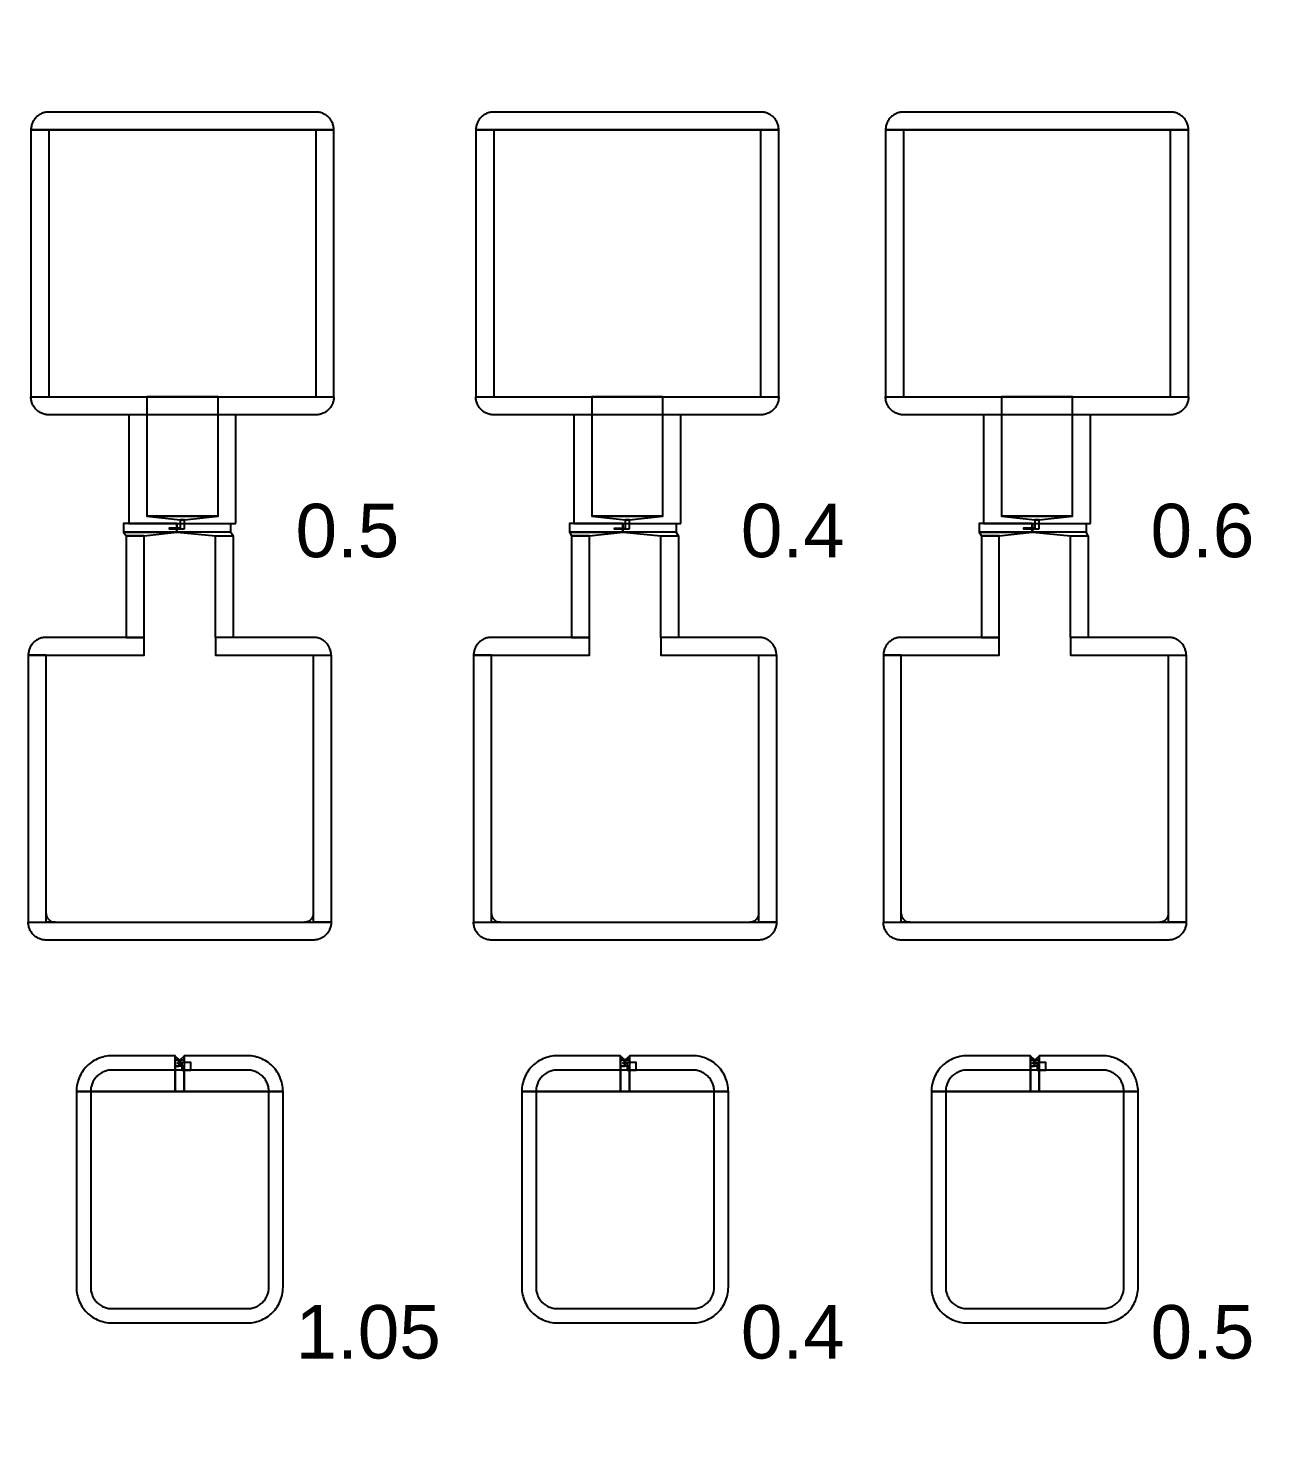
# Model space of a CAD drawing. Extents: x -50000 to 50000, y -50000 to 50000.
# Drawn here: x -40020 to -38607, y -18026 to -16446 of the extents above; entities that cross this region are included whole.
import ezdxf

# ---------------------------------------------------------------- set-up
doc = ezdxf.new("R2010")
doc.units = 0
doc.layers.get('0').update_dxf_attribs({"linetype": 'CONTINUOUS'})
for name, color, linetype in [('BASEMETAL', 4, 'CONTINUOUS'), ('FRAME', 8, 'CONTINUOUS'), ('MARKERS', 2, 'CONTINUOUS'), ('SECONDLAYER', 6, 'CONTINUOUS')]:
    doc.layers.add(name, color=color, linetype=linetype)
doc.styles.get("Standard").update_dxf_attribs({"font": 'arial.ttf'})

# ---------------------------------------------------------------- blocks, each defined once
blk = doc.blocks.new('CHIP_JARRAY')
for points in [[(3253, 4940), (3423, 4940), (3423, 4940), (3423, 4941), (3422.9, 4942.1), (3422.8, 4943.1), (3422.6, 4944.2), (3422.3, 4945.2), (3422, 4946.2), (3421.7, 4947.2), (3421.3, 4948.1), (3420.8, 4949.1), (3420.3, 4950), (3419.8, 4950.9), (3419.2, 4951.8), (3418.5, 4952.6), (3417.9, 4953.4), (3417.1, 4954.1), (3416.4, 4954.9), (3415.6, 4955.5), (3414.8, 4956.2), (3413.9, 4956.8), (3413, 4957.3), (3412.1, 4957.8), (3411.1, 4958.3), (3410.2, 4958.7), (3409.2, 4959), (3408.2, 4959.3), (3407.2, 4959.6), (3406.1, 4959.8), (3405.1, 4959.9), (3404, 4960), (3403, 4960), (3103, 4960), (3102, 4960), (3100.9, 4959.9), (3099.9, 4959.8), (3098.8, 4959.6), (3097.8, 4959.3), (3096.8, 4959), (3095.8, 4958.7), (3094.9, 4958.3), (3093.9, 4957.8), (3093, 4957.3), (3092.1, 4956.8), (3091.2, 4956.2), (3090.4, 4955.5), (3089.6, 4954.9), (3088.9, 4954.1), (3088.1, 4953.4), (3087.5, 4952.6), (3086.8, 4951.8), (3086.2, 4950.9), (3085.7, 4950), (3085.2, 4949.1), (3084.7, 4948.1), (3084.3, 4947.2), (3084, 4946.2), (3083.7, 4945.2), (3083.4, 4944.2), (3083.2, 4943.1), (3083.1, 4942.1), (3083, 4941), (3083, 4940), (3083, 4940)], [(3752.5, 4940), (3922.5, 4940), (3922.5, 4940), (3922.5, 4941), (3922.4, 4942.1), (3922.3, 4943.1), (3922.1, 4944.2), (3921.8, 4945.2), (3921.5, 4946.2), (3921.2, 4947.2), (3920.8, 4948.1), (3920.3, 4949.1), (3919.8, 4950), (3919.3, 4950.9), (3918.7, 4951.8), (3918, 4952.6), (3917.4, 4953.4), (3916.6, 4954.1), (3915.9, 4954.9), (3915.1, 4955.5), (3914.3, 4956.2), (3913.4, 4956.8), (3912.5, 4957.3), (3911.6, 4957.8), (3910.6, 4958.3), (3909.7, 4958.7), (3908.7, 4959), (3907.7, 4959.3), (3906.7, 4959.6), (3905.6, 4959.8), (3904.6, 4959.9), (3903.5, 4960), (3902.5, 4960), (3602.5, 4960), (3601.5, 4960), (3600.4, 4959.9), (3599.4, 4959.8), (3598.3, 4959.6), (3597.3, 4959.3), (3596.3, 4959), (3595.3, 4958.7), (3594.4, 4958.3), (3593.4, 4957.8), (3592.5, 4957.3), (3591.6, 4956.8), (3590.7, 4956.2), (3589.9, 4955.5), (3589.1, 4954.9), (3588.4, 4954.1), (3587.6, 4953.4), (3587, 4952.6), (3586.3, 4951.8), (3585.7, 4950.9), (3585.2, 4950), (3584.7, 4949.1), (3584.2, 4948.1), (3583.8, 4947.2), (3583.5, 4946.2), (3583.2, 4945.2), (3582.9, 4944.2), (3582.7, 4943.1), (3582.6, 4942.1), (3582.5, 4941), (3582.5, 4940), (3582.5, 4940)], [(4212.5, 4940), (4382.5, 4940), (4382.5, 4940), (4382.5, 4941), (4382.4, 4942.1), (4382.3, 4943.1), (4382.1, 4944.2), (4381.8, 4945.2), (4381.5, 4946.2), (4381.2, 4947.2), (4380.8, 4948.1), (4380.3, 4949.1), (4379.8, 4950), (4379.3, 4950.9), (4378.7, 4951.8), (4378, 4952.6), (4377.4, 4953.4), (4376.6, 4954.1), (4375.9, 4954.9), (4375.1, 4955.5), (4374.3, 4956.2), (4373.4, 4956.8), (4372.5, 4957.3), (4371.6, 4957.8), (4370.6, 4958.3), (4369.7, 4958.7), (4368.7, 4959), (4367.7, 4959.3), (4366.7, 4959.6), (4365.6, 4959.8), (4364.6, 4959.9), (4363.5, 4960), (4362.5, 4960), (4062.5, 4960), (4061.5, 4960), (4060.4, 4959.9), (4059.4, 4959.8), (4058.3, 4959.6), (4057.3, 4959.3), (4056.3, 4959), (4055.3, 4958.7), (4054.4, 4958.3), (4053.4, 4957.8), (4052.5, 4957.3), (4051.6, 4956.8), (4050.7, 4956.2), (4049.9, 4955.5), (4049.1, 4954.9), (4048.4, 4954.1), (4047.6, 4953.4), (4047, 4952.6), (4046.3, 4951.8), (4045.7, 4950.9), (4045.2, 4950), (4044.7, 4949.1), (4044.2, 4948.1), (4043.8, 4947.2), (4043.5, 4946.2), (4043.2, 4945.2), (4042.9, 4944.2), (4042.7, 4943.1), (4042.6, 4942.1), (4042.5, 4941), (4042.5, 4940), (4042.5, 4940)], [(3423, 4640), (3423, 4940), (3083, 4940), (3083, 4640)], [(3922.5, 4640), (3922.5, 4940), (3582.5, 4940), (3582.5, 4640)], [(4382.5, 4640), (4382.5, 4940), (4042.5, 4940), (4042.5, 4640)], [(3253, 4640), (3423, 4640), (3423, 4640), (3423, 4639), (3422.9, 4637.9), (3422.8, 4636.9), (3422.6, 4635.8), (3422.3, 4634.8), (3422, 4633.8), (3421.7, 4632.8), (3421.3, 4631.9), (3420.8, 4630.9), (3420.3, 4630), (3419.8, 4629.1), (3419.2, 4628.2), (3418.5, 4627.4), (3417.9, 4626.6), (3417.1, 4625.9), (3416.4, 4625.1), (3415.6, 4624.5), (3414.8, 4623.8), (3413.9, 4623.2), (3413, 4622.7), (3412.1, 4622.2), (3411.1, 4621.7), (3410.2, 4621.3), (3409.2, 4621), (3408.2, 4620.7), (3407.2, 4620.4), (3406.1, 4620.2), (3405.1, 4620.1), (3404, 4620), (3403, 4620), (3103, 4620), (3102, 4620), (3100.9, 4620.1), (3099.9, 4620.2), (3098.8, 4620.4), (3097.8, 4620.7), (3096.8, 4621), (3095.8, 4621.3), (3094.9, 4621.7), (3093.9, 4622.2), (3093, 4622.7), (3092.1, 4623.2), (3091.2, 4623.8), (3090.4, 4624.5), (3089.6, 4625.1), (3088.9, 4625.9), (3088.1, 4626.6), (3087.5, 4627.4), (3086.8, 4628.2), (3086.2, 4629.1), (3085.7, 4630), (3085.2, 4630.9), (3084.7, 4631.9), (3084.3, 4632.8), (3084, 4633.8), (3083.7, 4634.8), (3083.4, 4635.8), (3083.2, 4636.9), (3083.1, 4637.9), (3083, 4639), (3083, 4640), (3083, 4640)], [(3752.5, 4640), (3922.5, 4640), (3922.5, 4640), (3922.5, 4639), (3922.4, 4637.9), (3922.3, 4636.9), (3922.1, 4635.8), (3921.8, 4634.8), (3921.5, 4633.8), (3921.2, 4632.8), (3920.8, 4631.9), (3920.3, 4630.9), (3919.8, 4630), (3919.3, 4629.1), (3918.7, 4628.2), (3918, 4627.4), (3917.4, 4626.6), (3916.6, 4625.9), (3915.9, 4625.1), (3915.1, 4624.5), (3914.3, 4623.8), (3913.4, 4623.2), (3912.5, 4622.7), (3911.6, 4622.2), (3910.6, 4621.7), (3909.7, 4621.3), (3908.7, 4621), (3907.7, 4620.7), (3906.7, 4620.4), (3905.6, 4620.2), (3904.6, 4620.1), (3903.5, 4620), (3902.5, 4620), (3602.5, 4620), (3601.5, 4620), (3600.4, 4620.1), (3599.4, 4620.2), (3598.3, 4620.4), (3597.3, 4620.7), (3596.3, 4621), (3595.3, 4621.3), (3594.4, 4621.7), (3593.4, 4622.2), (3592.5, 4622.7), (3591.6, 4623.2), (3590.7, 4623.8), (3589.9, 4624.5), (3589.1, 4625.1), (3588.4, 4625.9), (3587.6, 4626.6), (3587, 4627.4), (3586.3, 4628.2), (3585.7, 4629.1), (3585.2, 4630), (3584.7, 4630.9), (3584.2, 4631.9), (3583.8, 4632.8), (3583.5, 4633.8), (3583.2, 4634.8), (3582.9, 4635.8), (3582.7, 4636.9), (3582.6, 4637.9), (3582.5, 4639), (3582.5, 4640), (3582.5, 4640)], [(4212.5, 4640), (4382.5, 4640), (4382.5, 4640), (4382.5, 4639), (4382.4, 4637.9), (4382.3, 4636.9), (4382.1, 4635.8), (4381.8, 4634.8), (4381.5, 4633.8), (4381.2, 4632.8), (4380.8, 4631.9), (4380.3, 4630.9), (4379.8, 4630), (4379.3, 4629.1), (4378.7, 4628.2), (4378, 4627.4), (4377.4, 4626.6), (4376.6, 4625.9), (4375.9, 4625.1), (4375.1, 4624.5), (4374.3, 4623.8), (4373.4, 4623.2), (4372.5, 4622.7), (4371.6, 4622.2), (4370.6, 4621.7), (4369.7, 4621.3), (4368.7, 4621), (4367.7, 4620.7), (4366.7, 4620.4), (4365.6, 4620.2), (4364.6, 4620.1), (4363.5, 4620), (4362.5, 4620), (4062.5, 4620), (4061.5, 4620), (4060.4, 4620.1), (4059.4, 4620.2), (4058.3, 4620.4), (4057.3, 4620.7), (4056.3, 4621), (4055.3, 4621.3), (4054.4, 4621.7), (4053.4, 4622.2), (4052.5, 4622.7), (4051.6, 4623.2), (4050.7, 4623.8), (4049.9, 4624.5), (4049.1, 4625.1), (4048.4, 4625.9), (4047.6, 4626.6), (4047, 4627.4), (4046.3, 4628.2), (4045.7, 4629.1), (4045.2, 4630), (4044.7, 4630.9), (4044.2, 4631.9), (4043.8, 4632.8), (4043.5, 4633.8), (4043.2, 4634.8), (4042.9, 4635.8), (4042.7, 4636.9), (4042.6, 4637.9), (4042.5, 4639), (4042.5, 4640), (4042.5, 4640)], [(3313, 4498), (3313, 4620), (3193, 4620), (3193, 4498)], [(3812.5, 4498), (3812.5, 4620), (3692.5, 4620), (3692.5, 4498)], [(4272.5, 4498), (4272.5, 4620), (4152.5, 4620), (4152.5, 4498)], [(3246.8, 4488), (3246.8, 4498), (3187, 4498), (3187, 4488)], [(3210, 4484), (3246.8, 4488), (3187, 4488), (3190, 4484)], [(3247.2, 4488), (3247.2, 4498), (3307, 4498), (3307, 4488)], [(3310, 4484), (3307, 4488), (3247.2, 4488), (3290, 4484)], [(3747.3, 4488), (3747.3, 4498), (3687.5, 4498), (3687.5, 4488)], [(3710, 4484), (3747.3, 4488), (3687.5, 4488), (3690, 4484)], [(3747.7, 4488), (3747.7, 4498), (3807.5, 4498), (3807.5, 4488)], [(3810, 4484), (3807.5, 4488), (3747.7, 4488), (3790, 4484)], [(4207.2, 4488), (4207.2, 4498), (4147.5, 4498), (4147.5, 4488)], [(4170, 4484), (4207.2, 4488), (4147.5, 4488), (4150, 4484)], [(4207.8, 4488), (4207.8, 4498), (4267.5, 4498), (4267.5, 4488)], [(4270, 4484), (4267.5, 4488), (4207.8, 4488), (4250, 4484)], [(3210, 4370), (3210, 4484), (3190, 4484), (3190, 4370)], [(3290, 4370), (3290, 4484), (3310, 4484), (3310, 4370)], [(3710, 4370), (3710, 4484), (3690, 4484), (3690, 4370)], [(3790, 4370), (3790, 4484), (3810, 4484), (3810, 4370)], [(4170, 4370), (4170, 4484), (4150, 4484), (4150, 4370)], [(4250, 4370), (4250, 4484), (4270, 4484), (4270, 4370)], [(3145, 4350), (3210, 4350), (3210, 4370), (3100, 4370), (3099, 4370), (3097.9, 4369.9), (3096.9, 4369.8), (3095.8, 4369.6), (3094.8, 4369.3), (3093.8, 4369), (3092.8, 4368.7), (3091.9, 4368.3), (3090.9, 4367.8), (3090, 4367.3), (3089.1, 4366.8), (3088.2, 4366.2), (3087.4, 4365.5), (3086.6, 4364.9), (3085.9, 4364.1), (3085.1, 4363.4), (3084.5, 4362.6), (3083.8, 4361.8), (3083.2, 4360.9), (3082.7, 4360), (3082.2, 4359.1), (3081.7, 4358.1), (3081.3, 4357.2), (3081, 4356.2), (3080.7, 4355.2), (3080.4, 4354.2), (3080.2, 4353.1), (3080.1, 4352.1), (3080, 4351), (3080, 4350), (3080, 4350)], [(3355, 4350), (3420, 4350), (3420, 4350), (3420, 4351), (3419.9, 4352.1), (3419.8, 4353.1), (3419.6, 4354.2), (3419.3, 4355.2), (3419, 4356.2), (3418.7, 4357.2), (3418.3, 4358.1), (3417.8, 4359.1), (3417.3, 4360), (3416.8, 4360.9), (3416.2, 4361.8), (3415.5, 4362.6), (3414.9, 4363.4), (3414.1, 4364.1), (3413.4, 4364.9), (3412.6, 4365.5), (3411.8, 4366.2), (3410.9, 4366.8), (3410, 4367.3), (3409.1, 4367.8), (3408.1, 4368.3), (3407.2, 4368.7), (3406.2, 4369), (3405.2, 4369.3), (3404.2, 4369.6), (3403.1, 4369.8), (3402.1, 4369.9), (3401, 4370), (3400, 4370), (3290, 4370), (3290, 4350)], [(3645, 4350), (3710, 4350), (3710, 4370), (3600, 4370), (3599, 4370), (3597.9, 4369.9), (3596.9, 4369.8), (3595.8, 4369.6), (3594.8, 4369.3), (3593.8, 4369), (3592.8, 4368.7), (3591.9, 4368.3), (3590.9, 4367.8), (3590, 4367.3), (3589.1, 4366.8), (3588.2, 4366.2), (3587.4, 4365.5), (3586.6, 4364.9), (3585.9, 4364.1), (3585.1, 4363.4), (3584.5, 4362.6), (3583.8, 4361.8), (3583.2, 4360.9), (3582.7, 4360), (3582.2, 4359.1), (3581.7, 4358.1), (3581.3, 4357.2), (3581, 4356.2), (3580.7, 4355.2), (3580.4, 4354.2), (3580.2, 4353.1), (3580.1, 4352.1), (3580, 4351), (3580, 4350), (3580, 4350)], [(3855, 4350), (3920, 4350), (3920, 4350), (3920, 4351), (3919.9, 4352.1), (3919.8, 4353.1), (3919.6, 4354.2), (3919.3, 4355.2), (3919, 4356.2), (3918.7, 4357.2), (3918.3, 4358.1), (3917.8, 4359.1), (3917.3, 4360), (3916.8, 4360.9), (3916.2, 4361.8), (3915.5, 4362.6), (3914.9, 4363.4), (3914.1, 4364.1), (3913.4, 4364.9), (3912.6, 4365.5), (3911.8, 4366.2), (3910.9, 4366.8), (3910, 4367.3), (3909.1, 4367.8), (3908.1, 4368.3), (3907.2, 4368.7), (3906.2, 4369), (3905.2, 4369.3), (3904.2, 4369.6), (3903.1, 4369.8), (3902.1, 4369.9), (3901, 4370), (3900, 4370), (3790, 4370), (3790, 4350)], [(4105, 4350), (4170, 4350), (4170, 4370), (4060, 4370), (4059, 4370), (4057.9, 4369.9), (4056.9, 4369.8), (4055.8, 4369.6), (4054.8, 4369.3), (4053.8, 4369), (4052.8, 4368.7), (4051.9, 4368.3), (4050.9, 4367.8), (4050, 4367.3), (4049.1, 4366.8), (4048.2, 4366.2), (4047.4, 4365.5), (4046.6, 4364.9), (4045.9, 4364.1), (4045.1, 4363.4), (4044.5, 4362.6), (4043.8, 4361.8), (4043.2, 4360.9), (4042.7, 4360), (4042.2, 4359.1), (4041.7, 4358.1), (4041.3, 4357.2), (4041, 4356.2), (4040.7, 4355.2), (4040.4, 4354.2), (4040.2, 4353.1), (4040.1, 4352.1), (4040, 4351), (4040, 4350), (4040, 4350)], [(4315, 4350), (4380, 4350), (4380, 4350), (4380, 4351), (4379.9, 4352.1), (4379.8, 4353.1), (4379.6, 4354.2), (4379.3, 4355.2), (4379, 4356.2), (4378.7, 4357.2), (4378.3, 4358.1), (4377.8, 4359.1), (4377.3, 4360), (4376.8, 4360.9), (4376.2, 4361.8), (4375.5, 4362.6), (4374.9, 4363.4), (4374.1, 4364.1), (4373.4, 4364.9), (4372.6, 4365.5), (4371.8, 4366.2), (4370.9, 4366.8), (4370, 4367.3), (4369.1, 4367.8), (4368.1, 4368.3), (4367.2, 4368.7), (4366.2, 4369), (4365.2, 4369.3), (4364.2, 4369.6), (4363.1, 4369.8), (4362.1, 4369.9), (4361, 4370), (4360, 4370), (4250, 4370), (4250, 4350)], [(3100, 4050), (3100, 4350), (3080, 4350), (3080, 4050)], [(3400, 4050), (3400, 4350), (3420, 4350), (3420, 4050)], [(3600, 4050), (3600, 4350), (3580, 4350), (3580, 4050)], [(3900, 4050), (3900, 4350), (3920, 4350), (3920, 4050)], [(4060, 4050), (4060, 4350), (4040, 4350), (4040, 4050)], [(4360, 4050), (4360, 4350), (4380, 4350), (4380, 4050)], [(3250, 4050), (3420, 4050), (3420, 4050), (3420, 4049), (3419.9, 4047.9), (3419.8, 4046.9), (3419.6, 4045.8), (3419.3, 4044.8), (3419, 4043.8), (3418.7, 4042.8), (3418.3, 4041.9), (3417.8, 4040.9), (3417.3, 4040), (3416.8, 4039.1), (3416.2, 4038.2), (3415.5, 4037.4), (3414.9, 4036.6), (3414.1, 4035.9), (3413.4, 4035.1), (3412.6, 4034.5), (3411.8, 4033.8), (3410.9, 4033.2), (3410, 4032.7), (3409.1, 4032.2), (3408.1, 4031.7), (3407.2, 4031.3), (3406.2, 4031), (3405.2, 4030.7), (3404.2, 4030.4), (3403.1, 4030.2), (3402.1, 4030.1), (3401, 4030), (3400, 4030), (3100, 4030), (3099, 4030), (3097.9, 4030.1), (3096.9, 4030.2), (3095.8, 4030.4), (3094.8, 4030.7), (3093.8, 4031), (3092.8, 4031.3), (3091.9, 4031.7), (3090.9, 4032.2), (3090, 4032.7), (3089.1, 4033.2), (3088.2, 4033.8), (3087.4, 4034.5), (3086.6, 4035.1), (3085.9, 4035.9), (3085.1, 4036.6), (3084.5, 4037.4), (3083.8, 4038.2), (3083.2, 4039.1), (3082.7, 4040), (3082.2, 4040.9), (3081.7, 4041.9), (3081.3, 4042.8), (3081, 4043.8), (3080.7, 4044.8), (3080.4, 4045.8), (3080.2, 4046.9), (3080.1, 4047.9), (3080, 4049), (3080, 4050), (3080, 4050)], [(3100, 4050), (3100, 4060), (3100.1, 4059), (3100.2, 4057.9), (3100.5, 4056.9), (3100.9, 4055.9), (3101.3, 4055), (3101.9, 4054.1), (3102.6, 4053.3), (3103.3, 4052.6), (3104.1, 4051.9), (3105, 4051.3), (3105.9, 4050.9), (3106.9, 4050.5), (3107.9, 4050.2), (3109, 4050.1), (3110, 4050)], [(3400, 4050), (3400, 4060), (3399.9, 4059), (3399.8, 4057.9), (3399.5, 4056.9), (3399.1, 4055.9), (3398.7, 4055), (3398.1, 4054.1), (3397.4, 4053.3), (3396.7, 4052.6), (3395.9, 4051.9), (3395, 4051.3), (3394.1, 4050.9), (3393.1, 4050.5), (3392.1, 4050.2), (3391, 4050.1), (3390, 4050)], [(3750, 4050), (3920, 4050), (3920, 4050), (3920, 4049), (3919.9, 4047.9), (3919.8, 4046.9), (3919.6, 4045.8), (3919.3, 4044.8), (3919, 4043.8), (3918.7, 4042.8), (3918.3, 4041.9), (3917.8, 4040.9), (3917.3, 4040), (3916.8, 4039.1), (3916.2, 4038.2), (3915.5, 4037.4), (3914.9, 4036.6), (3914.1, 4035.9), (3913.4, 4035.1), (3912.6, 4034.5), (3911.8, 4033.8), (3910.9, 4033.2), (3910, 4032.7), (3909.1, 4032.2), (3908.1, 4031.7), (3907.2, 4031.3), (3906.2, 4031), (3905.2, 4030.7), (3904.2, 4030.4), (3903.1, 4030.2), (3902.1, 4030.1), (3901, 4030), (3900, 4030), (3600, 4030), (3599, 4030), (3597.9, 4030.1), (3596.9, 4030.2), (3595.8, 4030.4), (3594.8, 4030.7), (3593.8, 4031), (3592.8, 4031.3), (3591.9, 4031.7), (3590.9, 4032.2), (3590, 4032.7), (3589.1, 4033.2), (3588.2, 4033.8), (3587.4, 4034.5), (3586.6, 4035.1), (3585.9, 4035.9), (3585.1, 4036.6), (3584.5, 4037.4), (3583.8, 4038.2), (3583.2, 4039.1), (3582.7, 4040), (3582.2, 4040.9), (3581.7, 4041.9), (3581.3, 4042.8), (3581, 4043.8), (3580.7, 4044.8), (3580.4, 4045.8), (3580.2, 4046.9), (3580.1, 4047.9), (3580, 4049), (3580, 4050), (3580, 4050)], [(3600, 4050), (3600, 4060), (3600.1, 4059), (3600.2, 4057.9), (3600.5, 4056.9), (3600.9, 4055.9), (3601.3, 4055), (3601.9, 4054.1), (3602.6, 4053.3), (3603.3, 4052.6), (3604.1, 4051.9), (3605, 4051.3), (3605.9, 4050.9), (3606.9, 4050.5), (3607.9, 4050.2), (3609, 4050.1), (3610, 4050)], [(3900, 4050), (3900, 4060), (3899.9, 4059), (3899.8, 4057.9), (3899.5, 4056.9), (3899.1, 4055.9), (3898.7, 4055), (3898.1, 4054.1), (3897.4, 4053.3), (3896.7, 4052.6), (3895.9, 4051.9), (3895, 4051.3), (3894.1, 4050.9), (3893.1, 4050.5), (3892.1, 4050.2), (3891, 4050.1), (3890, 4050)], [(4210, 4050), (4380, 4050), (4380, 4050), (4380, 4049), (4379.9, 4047.9), (4379.8, 4046.9), (4379.6, 4045.8), (4379.3, 4044.8), (4379, 4043.8), (4378.7, 4042.8), (4378.3, 4041.9), (4377.8, 4040.9), (4377.3, 4040), (4376.8, 4039.1), (4376.2, 4038.2), (4375.5, 4037.4), (4374.9, 4036.6), (4374.1, 4035.9), (4373.4, 4035.1), (4372.6, 4034.5), (4371.8, 4033.8), (4370.9, 4033.2), (4370, 4032.7), (4369.1, 4032.2), (4368.1, 4031.7), (4367.2, 4031.3), (4366.2, 4031), (4365.2, 4030.7), (4364.2, 4030.4), (4363.1, 4030.2), (4362.1, 4030.1), (4361, 4030), (4360, 4030), (4060, 4030), (4059, 4030), (4057.9, 4030.1), (4056.9, 4030.2), (4055.8, 4030.4), (4054.8, 4030.7), (4053.8, 4031), (4052.8, 4031.3), (4051.9, 4031.7), (4050.9, 4032.2), (4050, 4032.7), (4049.1, 4033.2), (4048.2, 4033.8), (4047.4, 4034.5), (4046.6, 4035.1), (4045.9, 4035.9), (4045.1, 4036.6), (4044.5, 4037.4), (4043.8, 4038.2), (4043.2, 4039.1), (4042.7, 4040), (4042.2, 4040.9), (4041.7, 4041.9), (4041.3, 4042.8), (4041, 4043.8), (4040.7, 4044.8), (4040.4, 4045.8), (4040.2, 4046.9), (4040.1, 4047.9), (4040, 4049), (4040, 4050), (4040, 4050)], [(4060, 4050), (4060, 4060), (4060.1, 4059), (4060.2, 4057.9), (4060.5, 4056.9), (4060.9, 4055.9), (4061.3, 4055), (4061.9, 4054.1), (4062.6, 4053.3), (4063.3, 4052.6), (4064.1, 4051.9), (4065, 4051.3), (4065.9, 4050.9), (4066.9, 4050.5), (4067.9, 4050.2), (4069, 4050.1), (4070, 4050)], [(4360, 4050), (4360, 4060), (4359.9, 4059), (4359.8, 4057.9), (4359.5, 4056.9), (4359.1, 4055.9), (4358.7, 4055), (4358.1, 4054.1), (4357.4, 4053.3), (4356.7, 4052.6), (4355.9, 4051.9), (4355, 4051.3), (4354.1, 4050.9), (4353.1, 4050.5), (4352.1, 4050.2), (4351, 4050.1), (4350, 4050)], [(3189.5, 3860), (3245, 3860), (3245, 3900), (3174, 3900), (3171.9, 3899.9), (3169.8, 3899.8), (3167.7, 3899.5), (3165.7, 3899.1), (3163.6, 3898.6), (3161.6, 3898), (3159.7, 3897.3), (3157.7, 3896.5), (3155.8, 3895.6), (3154, 3894.6), (3152.2, 3893.5), (3150.5, 3892.4), (3148.8, 3891.1), (3147.2, 3889.7), (3145.7, 3888.3), (3144.3, 3886.8), (3142.9, 3885.2), (3141.6, 3883.5), (3140.5, 3881.8), (3139.4, 3880), (3138.4, 3878.2), (3137.5, 3876.3), (3136.7, 3874.3), (3136, 3872.4), (3135.4, 3870.4), (3134.9, 3868.3), (3134.5, 3866.3), (3134.2, 3864.2), (3134.1, 3862.1), (3134, 3860), (3134, 3860)], [(3249.5, 3895.5), (3245, 3899.5), (3245, 3899.5), (3245, 3895.5)], [(3249.5, 3888.5), (3249.5, 3895.5), (3245, 3895.5), (3245, 3888.5)], [(3255, 3860), (3255, 3888.5), (3245, 3888.5), (3245, 3860)], [(3255, 3895.5), (3255, 3899.5), (3255, 3899.5), (3250.5, 3895.5)], [(3250.5, 3888.5), (3250.5, 3895.5), (3255, 3895.5), (3255, 3888.5)], [(3310.5, 3860), (3366, 3860), (3366, 3860), (3365.9, 3862.1), (3365.8, 3864.2), (3365.5, 3866.3), (3365.1, 3868.3), (3364.6, 3870.4), (3364, 3872.4), (3363.3, 3874.3), (3362.5, 3876.3), (3361.6, 3878.2), (3360.6, 3880), (3359.5, 3881.8), (3358.4, 3883.5), (3357.1, 3885.2), (3355.7, 3886.8), (3354.3, 3888.3), (3352.8, 3889.7), (3351.2, 3891.1), (3349.5, 3892.4), (3347.8, 3893.5), (3346, 3894.6), (3344.2, 3895.6), (3342.3, 3896.5), (3340.3, 3897.3), (3338.4, 3898), (3336.4, 3898.6), (3334.3, 3899.1), (3332.3, 3899.5), (3330.2, 3899.8), (3328.1, 3899.9), (3326, 3900), (3255, 3900), (3255, 3860)], [(3689.5, 3860), (3745, 3860), (3745, 3900), (3674, 3900), (3671.9, 3899.9), (3669.8, 3899.8), (3667.7, 3899.5), (3665.7, 3899.1), (3663.6, 3898.6), (3661.6, 3898), (3659.7, 3897.3), (3657.7, 3896.5), (3655.8, 3895.6), (3654, 3894.6), (3652.2, 3893.5), (3650.5, 3892.4), (3648.8, 3891.1), (3647.2, 3889.7), (3645.7, 3888.3), (3644.3, 3886.8), (3642.9, 3885.2), (3641.6, 3883.5), (3640.5, 3881.8), (3639.4, 3880), (3638.4, 3878.2), (3637.5, 3876.3), (3636.7, 3874.3), (3636, 3872.4), (3635.4, 3870.4), (3634.9, 3868.3), (3634.5, 3866.3), (3634.2, 3864.2), (3634.1, 3862.1), (3634, 3860), (3634, 3860)], [(3749.8, 3895.5), (3745, 3899.5), (3745, 3899.5), (3745, 3895.5)], [(3749.8, 3888.5), (3749.8, 3895.5), (3745, 3895.5), (3745, 3888.5)], [(3755, 3860), (3755, 3888.5), (3745, 3888.5), (3745, 3860)], [(3755, 3895.5), (3755, 3899.5), (3755, 3899.5), (3750.2, 3895.5)], [(3750.2, 3888.5), (3750.2, 3895.5), (3755, 3895.5), (3755, 3888.5)], [(3810.5, 3860), (3866, 3860), (3866, 3860), (3865.9, 3862.1), (3865.8, 3864.2), (3865.5, 3866.3), (3865.1, 3868.3), (3864.6, 3870.4), (3864, 3872.4), (3863.3, 3874.3), (3862.5, 3876.3), (3861.6, 3878.2), (3860.6, 3880), (3859.5, 3881.8), (3858.4, 3883.5), (3857.1, 3885.2), (3855.7, 3886.8), (3854.3, 3888.3), (3852.8, 3889.7), (3851.2, 3891.1), (3849.5, 3892.4), (3847.8, 3893.5), (3846, 3894.6), (3844.2, 3895.6), (3842.3, 3896.5), (3840.3, 3897.3), (3838.4, 3898), (3836.4, 3898.6), (3834.3, 3899.1), (3832.3, 3899.5), (3830.2, 3899.8), (3828.1, 3899.9), (3826, 3900), (3755, 3900), (3755, 3860)], [(4149.5, 3860), (4205, 3860), (4205, 3900), (4134, 3900), (4131.9, 3899.9), (4129.8, 3899.8), (4127.7, 3899.5), (4125.7, 3899.1), (4123.6, 3898.6), (4121.6, 3898), (4119.7, 3897.3), (4117.7, 3896.5), (4115.8, 3895.6), (4114, 3894.6), (4112.2, 3893.5), (4110.5, 3892.4), (4108.8, 3891.1), (4107.2, 3889.7), (4105.7, 3888.3), (4104.3, 3886.8), (4102.9, 3885.2), (4101.6, 3883.5), (4100.5, 3881.8), (4099.4, 3880), (4098.4, 3878.2), (4097.5, 3876.3), (4096.7, 3874.3), (4096, 3872.4), (4095.4, 3870.4), (4094.9, 3868.3), (4094.5, 3866.3), (4094.2, 3864.2), (4094.1, 3862.1), (4094, 3860), (4094, 3860)], [(4209.8, 3895.5), (4205, 3899.5), (4205, 3899.5), (4205, 3895.5)], [(4209.8, 3888.5), (4209.8, 3895.5), (4205, 3895.5), (4205, 3888.5)], [(4215, 3860), (4215, 3888.5), (4205, 3888.5), (4205, 3860)], [(4215, 3895.5), (4215, 3899.5), (4215, 3899.5), (4210.2, 3895.5)], [(4210.2, 3888.5), (4210.2, 3895.5), (4215, 3895.5), (4215, 3888.5)], [(4270.5, 3860), (4326, 3860), (4326, 3860), (4325.9, 3862.1), (4325.8, 3864.2), (4325.5, 3866.3), (4325.1, 3868.3), (4324.6, 3870.4), (4324, 3872.4), (4323.3, 3874.3), (4322.5, 3876.3), (4321.6, 3878.2), (4320.6, 3880), (4319.5, 3881.8), (4318.4, 3883.5), (4317.1, 3885.2), (4315.7, 3886.8), (4314.3, 3888.3), (4312.8, 3889.7), (4311.2, 3891.1), (4309.5, 3892.4), (4307.8, 3893.5), (4306, 3894.6), (4304.2, 3895.6), (4302.3, 3896.5), (4300.3, 3897.3), (4298.4, 3898), (4296.4, 3898.6), (4294.3, 3899.1), (4292.3, 3899.5), (4290.2, 3899.8), (4288.1, 3899.9), (4286, 3900), (4215, 3900), (4215, 3860)], [(3250, 3600), (3326, 3600), (3328.1, 3600.1), (3330.2, 3600.2), (3332.3, 3600.5), (3334.3, 3600.9), (3336.4, 3601.4), (3338.4, 3602), (3340.3, 3602.7), (3342.3, 3603.5), (3344.2, 3604.4), (3346, 3605.4), (3347.8, 3606.5), (3349.5, 3607.6), (3351.2, 3608.9), (3352.8, 3610.3), (3354.3, 3611.7), (3355.7, 3613.2), (3357.1, 3614.8), (3358.4, 3616.5), (3359.5, 3618.2), (3360.6, 3620), (3361.6, 3621.8), (3362.5, 3623.7), (3363.3, 3625.7), (3364, 3627.6), (3364.6, 3629.6), (3365.1, 3631.7), (3365.5, 3633.7), (3365.8, 3635.8), (3365.9, 3637.9), (3366, 3640), (3366, 3860), (3134, 3860), (3134, 3640), (3134.1, 3637.9), (3134.2, 3635.8), (3134.5, 3633.7), (3134.9, 3631.7), (3135.4, 3629.6), (3136, 3627.6), (3136.7, 3625.7), (3137.5, 3623.7), (3138.4, 3621.8), (3139.4, 3620), (3140.5, 3618.2), (3141.6, 3616.5), (3142.9, 3614.8), (3144.3, 3613.2), (3145.7, 3611.7), (3147.2, 3610.3), (3148.8, 3608.9), (3150.5, 3607.6), (3152.2, 3606.5), (3154, 3605.4), (3155.8, 3604.4), (3157.7, 3603.5), (3159.7, 3602.7), (3161.6, 3602), (3163.6, 3601.4), (3165.7, 3600.9), (3167.7, 3600.5), (3169.8, 3600.2), (3171.9, 3600.1), (3174, 3600)], [(3750, 3600), (3826, 3600), (3828.1, 3600.1), (3830.2, 3600.2), (3832.3, 3600.5), (3834.3, 3600.9), (3836.4, 3601.4), (3838.4, 3602), (3840.3, 3602.7), (3842.3, 3603.5), (3844.2, 3604.4), (3846, 3605.4), (3847.8, 3606.5), (3849.5, 3607.6), (3851.2, 3608.9), (3852.8, 3610.3), (3854.3, 3611.7), (3855.7, 3613.2), (3857.1, 3614.8), (3858.4, 3616.5), (3859.5, 3618.2), (3860.6, 3620), (3861.6, 3621.8), (3862.5, 3623.7), (3863.3, 3625.7), (3864, 3627.6), (3864.6, 3629.6), (3865.1, 3631.7), (3865.5, 3633.7), (3865.8, 3635.8), (3865.9, 3637.9), (3866, 3640), (3866, 3860), (3634, 3860), (3634, 3640), (3634.1, 3637.9), (3634.2, 3635.8), (3634.5, 3633.7), (3634.9, 3631.7), (3635.4, 3629.6), (3636, 3627.6), (3636.7, 3625.7), (3637.5, 3623.7), (3638.4, 3621.8), (3639.4, 3620), (3640.5, 3618.2), (3641.6, 3616.5), (3642.9, 3614.8), (3644.3, 3613.2), (3645.7, 3611.7), (3647.2, 3610.3), (3648.8, 3608.9), (3650.5, 3607.6), (3652.2, 3606.5), (3654, 3605.4), (3655.8, 3604.4), (3657.7, 3603.5), (3659.7, 3602.7), (3661.6, 3602), (3663.6, 3601.4), (3665.7, 3600.9), (3667.7, 3600.5), (3669.8, 3600.2), (3671.9, 3600.1), (3674, 3600)], [(4210, 3600), (4286, 3600), (4288.1, 3600.1), (4290.2, 3600.2), (4292.3, 3600.5), (4294.3, 3600.9), (4296.4, 3601.4), (4298.4, 3602), (4300.3, 3602.7), (4302.3, 3603.5), (4304.2, 3604.4), (4306, 3605.4), (4307.8, 3606.5), (4309.5, 3607.6), (4311.2, 3608.9), (4312.8, 3610.3), (4314.3, 3611.7), (4315.7, 3613.2), (4317.1, 3614.8), (4318.4, 3616.5), (4319.5, 3618.2), (4320.6, 3620), (4321.6, 3621.8), (4322.5, 3623.7), (4323.3, 3625.7), (4324, 3627.6), (4324.6, 3629.6), (4325.1, 3631.7), (4325.5, 3633.7), (4325.8, 3635.8), (4325.9, 3637.9), (4326, 3640), (4326, 3860), (4094, 3860), (4094, 3640), (4094.1, 3637.9), (4094.2, 3635.8), (4094.5, 3633.7), (4094.9, 3631.7), (4095.4, 3629.6), (4096, 3627.6), (4096.7, 3625.7), (4097.5, 3623.7), (4098.4, 3621.8), (4099.4, 3620), (4100.5, 3618.2), (4101.6, 3616.5), (4102.9, 3614.8), (4104.3, 3613.2), (4105.7, 3611.7), (4107.2, 3610.3), (4108.8, 3608.9), (4110.5, 3607.6), (4112.2, 3606.5), (4114, 3605.4), (4115.8, 3604.4), (4117.7, 3603.5), (4119.7, 3602.7), (4121.6, 3602), (4123.6, 3601.4), (4125.7, 3600.9), (4127.7, 3600.5), (4129.8, 3600.2), (4131.9, 3600.1), (4134, 3600)]]:
    blk.add_lwpolyline(points, close=True)
at = {"layer": 'SECONDLAYER'}
for points in [[(3403, 4640), (3403, 4940), (3103, 4940), (3103, 4640)], [(3902.5, 4640), (3902.5, 4940), (3602.5, 4940), (3602.5, 4640)], [(4362.5, 4640), (4362.5, 4940), (4062.5, 4940), (4062.5, 4640)], [(3293, 4506), (3293, 4640), (3213, 4640), (3213, 4506)], [(3792.5, 4506), (3792.5, 4640), (3712.5, 4640), (3712.5, 4506)], [(4252.5, 4506), (4252.5, 4640), (4172.5, 4640), (4172.5, 4506)], [(3255.5, 4502), (3293, 4506), (3213, 4506), (3250.5, 4502)], [(3755, 4502), (3792.5, 4506), (3712.5, 4506), (3750, 4502)], [(4215, 4502), (4252.5, 4506), (4172.5, 4506), (4210, 4502)], [(3246.8, 4492), (3246.8, 4492.5), (3238, 4492.5), (3238, 4492)], [(3247.2, 4492), (3247.2, 4492.5), (3246.8, 4492.5), (3246.8, 4492)], [(3250.5, 4492), (3250.5, 4492.5), (3247.2, 4492.5), (3247.2, 4492)], [(3255.5, 4492), (3255.5, 4502), (3250.5, 4502), (3250.5, 4492)], [(3747.3, 4492), (3747.3, 4492.4), (3737.6, 4492.4), (3737.6, 4492)], [(3747.7, 4492), (3747.7, 4492.4), (3747.3, 4492.4), (3747.3, 4492)], [(3750, 4492), (3750, 4492.4), (3747.7, 4492.4), (3747.7, 4492)], [(3755, 4492), (3755, 4502), (3750, 4502), (3750, 4492)], [(4207.2, 4492), (4207.2, 4492.6), (4197.4, 4492.6), (4197.4, 4492)], [(4207.8, 4492), (4207.8, 4492.6), (4207.2, 4492.6), (4207.2, 4492)], [(4210, 4492), (4210, 4492.6), (4207.8, 4492.6), (4207.8, 4492)], [(4215, 4492), (4215, 4502), (4210, 4502), (4210, 4492)], [(3247.5, 3892.3), (3247.5, 3891.7), (3249.5, 3891.7), (3249.5, 3892.3)], [(3249.5, 3892.3), (3249.5, 3891.7), (3250.5, 3891.7), (3250.5, 3892.3)], [(3250.5, 3892.3), (3250.5, 3891.7), (3252.5, 3891.7), (3252.5, 3892.3)], [(3252.5, 3892.3), (3252.5, 3884), (3262.5, 3884), (3262.5, 3892.3)], [(3747.5, 3892.3), (3747.5, 3891.7), (3749.8, 3891.7), (3749.8, 3892.3)], [(3749.8, 3892.3), (3749.8, 3891.7), (3750.2, 3891.7), (3750.2, 3892.3)], [(3750.2, 3892.3), (3750.2, 3891.7), (3752.5, 3891.7), (3752.5, 3892.3)], [(3752.5, 3892.3), (3752.5, 3884), (3762.5, 3884), (3762.5, 3892.3)], [(4207.5, 3892.3), (4207.5, 3891.7), (4209.8, 3891.7), (4209.8, 3892.3)], [(4209.8, 3892.3), (4209.8, 3891.7), (4210.2, 3891.7), (4210.2, 3892.3)], [(4210.2, 3892.3), (4210.2, 3891.7), (4212.5, 3891.7), (4212.5, 3892.3)], [(4212.5, 3892.3), (4212.5, 3884), (4222.5, 3884), (4222.5, 3892.3)], [(3250, 3884), (3174, 3884), (3172.7, 3884), (3171.5, 3883.9), (3170.2, 3883.7), (3169, 3883.5), (3167.8, 3883.2), (3166.6, 3882.8), (3165.4, 3882.4), (3164.2, 3881.9), (3163.1, 3881.4), (3162, 3880.8), (3160.9, 3880.1), (3159.9, 3879.4), (3158.9, 3878.7), (3157.9, 3877.8), (3157, 3877), (3156.2, 3876.1), (3155.3, 3875.1), (3154.6, 3874.1), (3153.9, 3873.1), (3153.2, 3872), (3152.6, 3870.9), (3152.1, 3869.8), (3151.6, 3868.6), (3151.2, 3867.4), (3150.8, 3866.2), (3150.5, 3865), (3150.3, 3863.8), (3150.1, 3862.5), (3150, 3861.3), (3150, 3860), (3150, 3640), (3150, 3638.7), (3150.1, 3637.5), (3150.3, 3636.2), (3150.5, 3635), (3150.8, 3633.8), (3151.2, 3632.6), (3151.6, 3631.4), (3152.1, 3630.2), (3152.6, 3629.1), (3153.2, 3628), (3153.9, 3626.9), (3154.6, 3625.9), (3155.3, 3624.9), (3156.2, 3623.9), (3157, 3623), (3157.9, 3622.2), (3158.9, 3621.3), (3159.9, 3620.6), (3160.9, 3619.9), (3162, 3619.2), (3163.1, 3618.6), (3164.2, 3618.1), (3165.4, 3617.6), (3166.6, 3617.2), (3167.8, 3616.8), (3169, 3616.5), (3170.2, 3616.3), (3171.5, 3616.1), (3172.7, 3616), (3174, 3616), (3326, 3616), (3327.3, 3616), (3328.5, 3616.1), (3329.8, 3616.3), (3331, 3616.5), (3332.2, 3616.8), (3333.4, 3617.2), (3334.6, 3617.6), (3335.8, 3618.1), (3336.9, 3618.6), (3338, 3619.2), (3339.1, 3619.9), (3340.1, 3620.6), (3341.1, 3621.3), (3342.1, 3622.2), (3343, 3623), (3343.8, 3623.9), (3344.7, 3624.9), (3345.4, 3625.9), (3346.1, 3626.9), (3346.8, 3628), (3347.4, 3629.1), (3347.9, 3630.2), (3348.4, 3631.4), (3348.8, 3632.6), (3349.2, 3633.8), (3349.5, 3635), (3349.7, 3636.2), (3349.9, 3637.5), (3350, 3638.7), (3350, 3640), (3350, 3860), (3350, 3861.3), (3349.9, 3862.5), (3349.7, 3863.8), (3349.5, 3865), (3349.2, 3866.2), (3348.8, 3867.4), (3348.4, 3868.6), (3347.9, 3869.8), (3347.4, 3870.9), (3346.8, 3872), (3346.1, 3873.1), (3345.4, 3874.1), (3344.7, 3875.1), (3343.8, 3876.1), (3343, 3877), (3342.1, 3877.8), (3341.1, 3878.7), (3340.1, 3879.4), (3339.1, 3880.1), (3338, 3880.8), (3336.9, 3881.4), (3335.8, 3881.9), (3334.6, 3882.4), (3333.4, 3882.8), (3332.2, 3883.2), (3331, 3883.5), (3329.8, 3883.7), (3328.5, 3883.9), (3327.3, 3884), (3326, 3884)], [(3750, 3884), (3674, 3884), (3672.7, 3884), (3671.5, 3883.9), (3670.2, 3883.7), (3669, 3883.5), (3667.8, 3883.2), (3666.6, 3882.8), (3665.4, 3882.4), (3664.2, 3881.9), (3663.1, 3881.4), (3662, 3880.8), (3660.9, 3880.1), (3659.9, 3879.4), (3658.9, 3878.7), (3657.9, 3877.8), (3657, 3877), (3656.2, 3876.1), (3655.3, 3875.1), (3654.6, 3874.1), (3653.9, 3873.1), (3653.2, 3872), (3652.6, 3870.9), (3652.1, 3869.8), (3651.6, 3868.6), (3651.2, 3867.4), (3650.8, 3866.2), (3650.5, 3865), (3650.3, 3863.8), (3650.1, 3862.5), (3650, 3861.3), (3650, 3860), (3650, 3640), (3650, 3638.7), (3650.1, 3637.5), (3650.3, 3636.2), (3650.5, 3635), (3650.8, 3633.8), (3651.2, 3632.6), (3651.6, 3631.4), (3652.1, 3630.2), (3652.6, 3629.1), (3653.2, 3628), (3653.9, 3626.9), (3654.6, 3625.9), (3655.3, 3624.9), (3656.2, 3623.9), (3657, 3623), (3657.9, 3622.2), (3658.9, 3621.3), (3659.9, 3620.6), (3660.9, 3619.9), (3662, 3619.2), (3663.1, 3618.6), (3664.2, 3618.1), (3665.4, 3617.6), (3666.6, 3617.2), (3667.8, 3616.8), (3669, 3616.5), (3670.2, 3616.3), (3671.5, 3616.1), (3672.7, 3616), (3674, 3616), (3826, 3616), (3827.3, 3616), (3828.5, 3616.1), (3829.8, 3616.3), (3831, 3616.5), (3832.2, 3616.8), (3833.4, 3617.2), (3834.6, 3617.6), (3835.8, 3618.1), (3836.9, 3618.6), (3838, 3619.2), (3839.1, 3619.9), (3840.1, 3620.6), (3841.1, 3621.3), (3842.1, 3622.2), (3843, 3623), (3843.8, 3623.9), (3844.7, 3624.9), (3845.4, 3625.9), (3846.1, 3626.9), (3846.8, 3628), (3847.4, 3629.1), (3847.9, 3630.2), (3848.4, 3631.4), (3848.8, 3632.6), (3849.2, 3633.8), (3849.5, 3635), (3849.7, 3636.2), (3849.9, 3637.5), (3850, 3638.7), (3850, 3640), (3850, 3860), (3850, 3861.3), (3849.9, 3862.5), (3849.7, 3863.8), (3849.5, 3865), (3849.2, 3866.2), (3848.8, 3867.4), (3848.4, 3868.6), (3847.9, 3869.8), (3847.4, 3870.9), (3846.8, 3872), (3846.1, 3873.1), (3845.4, 3874.1), (3844.7, 3875.1), (3843.8, 3876.1), (3843, 3877), (3842.1, 3877.8), (3841.1, 3878.7), (3840.1, 3879.4), (3839.1, 3880.1), (3838, 3880.8), (3836.9, 3881.4), (3835.8, 3881.9), (3834.6, 3882.4), (3833.4, 3882.8), (3832.2, 3883.2), (3831, 3883.5), (3829.8, 3883.7), (3828.5, 3883.9), (3827.3, 3884), (3826, 3884)], [(4210, 3884), (4134, 3884), (4132.7, 3884), (4131.5, 3883.9), (4130.2, 3883.7), (4129, 3883.5), (4127.8, 3883.2), (4126.6, 3882.8), (4125.4, 3882.4), (4124.2, 3881.9), (4123.1, 3881.4), (4122, 3880.8), (4120.9, 3880.1), (4119.9, 3879.4), (4118.9, 3878.7), (4117.9, 3877.8), (4117, 3877), (4116.2, 3876.1), (4115.3, 3875.1), (4114.6, 3874.1), (4113.9, 3873.1), (4113.2, 3872), (4112.6, 3870.9), (4112.1, 3869.8), (4111.6, 3868.6), (4111.2, 3867.4), (4110.8, 3866.2), (4110.5, 3865), (4110.3, 3863.8), (4110.1, 3862.5), (4110, 3861.3), (4110, 3860), (4110, 3640), (4110, 3638.7), (4110.1, 3637.5), (4110.3, 3636.2), (4110.5, 3635), (4110.8, 3633.8), (4111.2, 3632.6), (4111.6, 3631.4), (4112.1, 3630.2), (4112.6, 3629.1), (4113.2, 3628), (4113.9, 3626.9), (4114.6, 3625.9), (4115.3, 3624.9), (4116.2, 3623.9), (4117, 3623), (4117.9, 3622.2), (4118.9, 3621.3), (4119.9, 3620.6), (4120.9, 3619.9), (4122, 3619.2), (4123.1, 3618.6), (4124.2, 3618.1), (4125.4, 3617.6), (4126.6, 3617.2), (4127.8, 3616.8), (4129, 3616.5), (4130.2, 3616.3), (4131.5, 3616.1), (4132.7, 3616), (4134, 3616), (4286, 3616), (4287.3, 3616), (4288.5, 3616.1), (4289.8, 3616.3), (4291, 3616.5), (4292.2, 3616.8), (4293.4, 3617.2), (4294.6, 3617.6), (4295.8, 3618.1), (4296.9, 3618.6), (4298, 3619.2), (4299.1, 3619.9), (4300.1, 3620.6), (4301.1, 3621.3), (4302.1, 3622.2), (4303, 3623), (4303.8, 3623.9), (4304.7, 3624.9), (4305.4, 3625.9), (4306.1, 3626.9), (4306.8, 3628), (4307.4, 3629.1), (4307.9, 3630.2), (4308.4, 3631.4), (4308.8, 3632.6), (4309.2, 3633.8), (4309.5, 3635), (4309.7, 3636.2), (4309.9, 3637.5), (4310, 3638.7), (4310, 3640), (4310, 3860), (4310, 3861.3), (4309.9, 3862.5), (4309.7, 3863.8), (4309.5, 3865), (4309.2, 3866.2), (4308.8, 3867.4), (4308.4, 3868.6), (4307.9, 3869.8), (4307.4, 3870.9), (4306.8, 3872), (4306.1, 3873.1), (4305.4, 3874.1), (4304.7, 3875.1), (4303.8, 3876.1), (4303, 3877), (4302.1, 3877.8), (4301.1, 3878.7), (4300.1, 3879.4), (4299.1, 3880.1), (4298, 3880.8), (4296.9, 3881.4), (4295.8, 3881.9), (4294.6, 3882.4), (4293.4, 3882.8), (4292.2, 3883.2), (4291, 3883.5), (4289.8, 3883.7), (4288.5, 3883.9), (4287.3, 3884), (4286, 3884)]]:
    blk.add_lwpolyline(points, close=True, dxfattribs=at)
at = {"layer": 'MARKERS'}
for s, p in [('0.5', (3380, 4460)), ('0.4', (3880, 4460)), ('0.6', (4340, 4460)), ('1.05', (3380, 3560)), ('0.4', (3880, 3560)), ('0.5', (4340, 3560))]:
    blk.add_text(s, height=60, dxfattribs=at).set_placement(p)

msp = doc.modelspace()

# ---------------------------------------------------------------- linework, layer by layer
at = {"layer": 'FRAME'}
for radius in [50000, 49500]:
    msp.add_circle((0, 0), radius, dxfattribs=at)

# ---------------------------------------------------------------- block references
at = {"layer": 'BASEMETAL'}
msp.add_blockref('CHIP_JARRAY', (-43100, -21500), dxfattribs=at)

doc.saveas('drawing.dxf')
